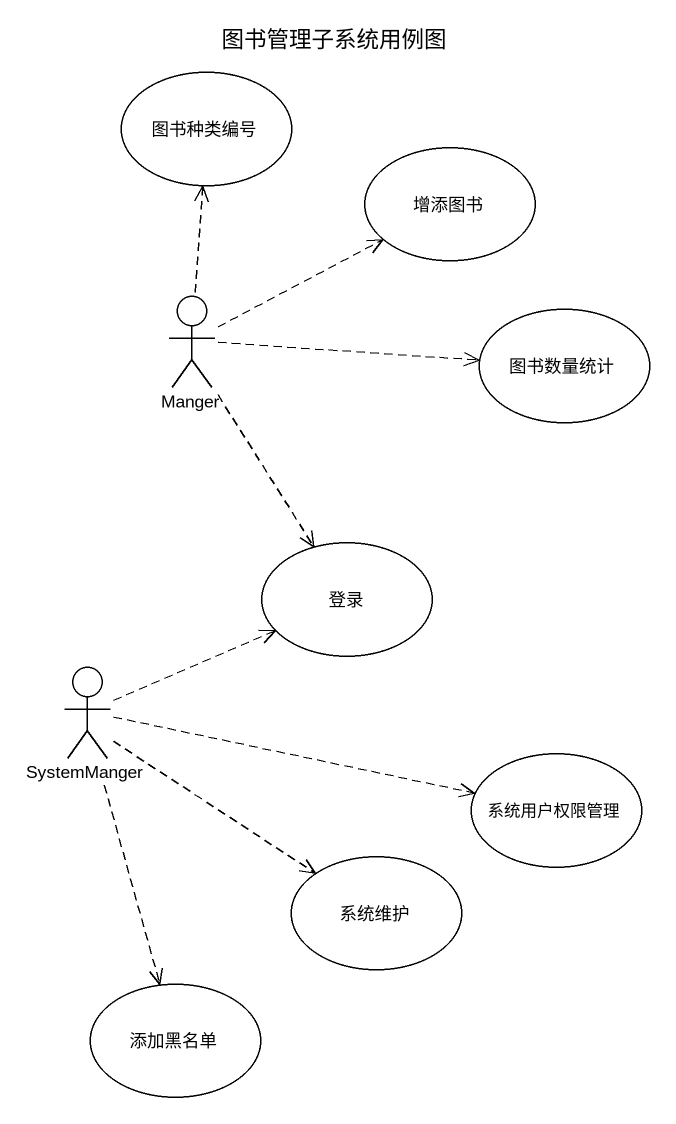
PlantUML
@startuml
title 图书管理子系统用例图
usecase 图书种类编号
usecase 增添图书
actor Manger
usecase 图书数量统计
usecase 登录
actor SystemManger
usecase 系统用户权限管理
usecase 系统维护
usecase 添加黑名单
Manger .up.> 图书种类编号
Manger .up.> 增添图书
Manger .right.> 图书数量统计
Manger ..> 登录
SystemManger .right.> 登录
SystemManger .right.> 系统用户权限管理
SystemManger .right.> 系统维护
SystemManger ..> 添加黑名单
@enduml
